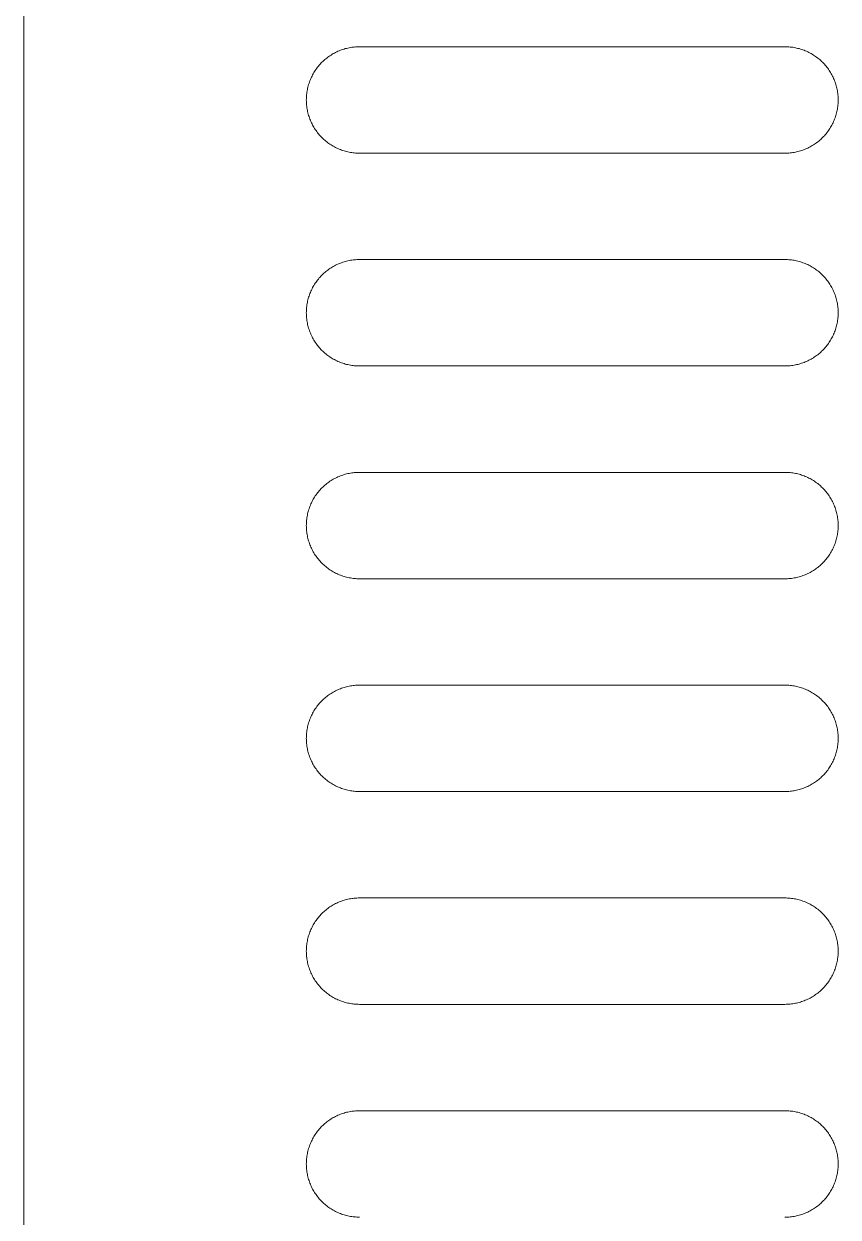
# Model space of a CAD drawing. Header units: millimetres. Extents: x -159872 to 386485, y -250577 to 158966.
# Drawn here: x 156743 to 156777.4, y 12841.2 to 12891.6 of the extents above; entities that cross this region are included whole.
import ezdxf

# ---------------------------------------------------------------- set-up
doc = ezdxf.new("R2010")
doc.units = ezdxf.units.MM
doc.layers.get('0').update_dxf_attribs({"lineweight": 25})
doc.layers.add('LDS-equipment-kitchen equipment', color=3, linetype='Continuous', lineweight=13)

# ---------------------------------------------------------------- blocks, each defined once
blk = doc.blocks.new('A$C9600e4bc')
at = {"linetype": 'Continuous', "transparency": 33554687}
for points in [[(0, 1395, 0), (682.4, 1395, 0)], [(62.2, 1383.05, 0), (62.2, 1383.05, 0)], [(71.2, 1383.05, 0), (71.2, 1383.05, 0)], [(80.2, 1383.05, 0), (80.2, 1383.05, 0)], [(89.2, 1383.05, 0), (89.2, 1383.05, 0)], [(98.2, 1383.05, 0), (98.2, 1383.05, 0)], [(107.2, 1383.05, 0), (107.2, 1383.05, 0)], [(64.45, 1380.8, 0), (64.45, 1362.8, 0)], [(68.95, 1380.8, 0), (68.95, 1362.8, 0)], [(73.45, 1380.8, 0), (73.45, 1362.8, 0)], [(77.95, 1380.8, 0), (77.95, 1362.8, 0)], [(82.45, 1380.8, 0), (82.45, 1362.8, 0)], [(86.95, 1380.8, 0), (86.95, 1362.8, 0)], [(91.45, 1380.8, 0), (91.45, 1362.8, 0)], [(95.95, 1380.8, 0), (95.95, 1362.8, 0)], [(100.45, 1380.8, 0), (100.45, 1362.8, 0)], [(104.95, 1380.8, 0), (104.95, 1362.8, 0)], [(109.45, 1380.8, 0), (109.45, 1362.8, 0)], [(62.2, 1360.55, 0), (62.2, 1360.55, 0)], [(71.2, 1360.55, 0), (71.2, 1360.55, 0)], [(80.2, 1360.55, 0), (80.2, 1360.55, 0)], [(89.2, 1360.55, 0), (89.2, 1360.55, 0)], [(98.2, 1360.55, 0), (98.2, 1360.55, 0)], [(107.2, 1360.55, 0), (107.2, 1360.55, 0)]]:
    blk.add_polyline3d(points, dxfattribs=at)
at = {"linetype": 'Continuous'}
for points in [[(59.95, 1380.8, 0), (59.951, 1380.855, 0), (59.953, 1380.91, 0), (59.956, 1380.966, 0), (59.961, 1381.021, 0), (59.967, 1381.075, 0), (59.974, 1381.13, 0), (59.983, 1381.185, 0), (59.993, 1381.239, 0), (60.005, 1381.293, 0), (60.017, 1381.347, 0), (60.032, 1381.4, 0), (60.047, 1381.453, 0), (60.064, 1381.506, 0), (60.082, 1381.558, 0), (60.101, 1381.61, 0), (60.121, 1381.661, 0), (60.143, 1381.712, 0), (60.166, 1381.762, 0), (60.19, 1381.812, 0), (60.216, 1381.861, 0), (60.242, 1381.909, 0), (60.27, 1381.957, 0), (60.299, 1382.004, 0), (60.329, 1382.05, 0), (60.36, 1382.096, 0), (60.393, 1382.14, 0), (60.426, 1382.184, 0), (60.461, 1382.227, 0), (60.496, 1382.27, 0), (60.533, 1382.311, 0), (60.57, 1382.351, 0), (60.609, 1382.391, 0), (60.649, 1382.43, 0), (60.689, 1382.467, 0), (60.73, 1382.504, 0), (60.773, 1382.539, 0), (60.816, 1382.574, 0), (60.86, 1382.607, 0), (60.904, 1382.64, 0), (60.95, 1382.671, 0), (60.996, 1382.701, 0), (61.043, 1382.73, 0), (61.091, 1382.758, 0), (61.139, 1382.784, 0), (61.188, 1382.81, 0), (61.238, 1382.834, 0), (61.288, 1382.857, 0), (61.339, 1382.879, 0), (61.39, 1382.899, 0), (61.442, 1382.918, 0), (61.494, 1382.936, 0), (61.547, 1382.953, 0), (61.6, 1382.969, 0), (61.653, 1382.983, 0), (61.707, 1382.995, 0), (61.761, 1383.007, 0), (61.815, 1383.017, 0), (61.87, 1383.026, 0), (61.925, 1383.033, 0), (61.979, 1383.039, 0), (62.034, 1383.044, 0), (62.09, 1383.047, 0), (62.145, 1383.049, 0), (62.2, 1383.05, 0)], [(62.2, 1383.05, 0), (62.255, 1383.049, 0), (62.31, 1383.047, 0), (62.366, 1383.044, 0), (62.421, 1383.039, 0), (62.475, 1383.033, 0), (62.53, 1383.026, 0), (62.585, 1383.017, 0), (62.639, 1383.007, 0), (62.693, 1382.995, 0), (62.747, 1382.983, 0), (62.8, 1382.969, 0), (62.853, 1382.953, 0), (62.906, 1382.936, 0), (62.958, 1382.918, 0), (63.01, 1382.899, 0), (63.061, 1382.879, 0), (63.112, 1382.857, 0), (63.162, 1382.834, 0), (63.212, 1382.81, 0), (63.261, 1382.784, 0), (63.309, 1382.758, 0), (63.357, 1382.73, 0), (63.404, 1382.701, 0), (63.45, 1382.671, 0), (63.496, 1382.64, 0), (63.54, 1382.607, 0), (63.584, 1382.574, 0), (63.627, 1382.539, 0), (63.67, 1382.504, 0), (63.711, 1382.467, 0), (63.751, 1382.43, 0), (63.791, 1382.391, 0), (63.83, 1382.351, 0), (63.867, 1382.311, 0), (63.904, 1382.27, 0), (63.939, 1382.227, 0), (63.974, 1382.184, 0), (64.007, 1382.14, 0), (64.04, 1382.096, 0), (64.071, 1382.05, 0), (64.101, 1382.004, 0), (64.13, 1381.957, 0), (64.158, 1381.909, 0), (64.184, 1381.861, 0), (64.21, 1381.812, 0), (64.234, 1381.762, 0), (64.257, 1381.712, 0), (64.279, 1381.661, 0), (64.299, 1381.61, 0), (64.318, 1381.558, 0), (64.336, 1381.506, 0), (64.353, 1381.453, 0), (64.369, 1381.4, 0), (64.383, 1381.347, 0), (64.395, 1381.293, 0), (64.407, 1381.239, 0), (64.417, 1381.185, 0), (64.426, 1381.13, 0), (64.433, 1381.075, 0), (64.439, 1381.021, 0), (64.444, 1380.966, 0), (64.447, 1380.91, 0), (64.449, 1380.855, 0), (64.45, 1380.8, 0)], [(68.95, 1380.8, 0), (68.951, 1380.855, 0), (68.953, 1380.91, 0), (68.956, 1380.966, 0), (68.961, 1381.021, 0), (68.967, 1381.075, 0), (68.974, 1381.13, 0), (68.983, 1381.185, 0), (68.993, 1381.239, 0), (69.005, 1381.293, 0), (69.017, 1381.347, 0), (69.031, 1381.4, 0), (69.047, 1381.453, 0), (69.064, 1381.506, 0), (69.081, 1381.558, 0), (69.101, 1381.61, 0), (69.121, 1381.661, 0), (69.143, 1381.712, 0), (69.166, 1381.762, 0), (69.19, 1381.812, 0), (69.216, 1381.861, 0), (69.242, 1381.909, 0), (69.27, 1381.957, 0), (69.299, 1382.004, 0), (69.329, 1382.05, 0), (69.36, 1382.096, 0), (69.393, 1382.14, 0), (69.426, 1382.184, 0), (69.461, 1382.227, 0), (69.496, 1382.27, 0), (69.533, 1382.311, 0), (69.57, 1382.351, 0), (69.609, 1382.391, 0), (69.648, 1382.43, 0), (69.689, 1382.467, 0), (69.73, 1382.504, 0), (69.773, 1382.539, 0), (69.816, 1382.574, 0), (69.86, 1382.607, 0), (69.904, 1382.64, 0), (69.95, 1382.671, 0), (69.996, 1382.701, 0), (70.043, 1382.73, 0), (70.091, 1382.758, 0), (70.139, 1382.784, 0), (70.188, 1382.81, 0), (70.238, 1382.834, 0), (70.288, 1382.857, 0), (70.339, 1382.879, 0), (70.39, 1382.899, 0), (70.442, 1382.918, 0), (70.494, 1382.936, 0), (70.547, 1382.953, 0), (70.6, 1382.969, 0), (70.653, 1382.983, 0), (70.707, 1382.995, 0), (70.761, 1383.007, 0), (70.815, 1383.017, 0), (70.87, 1383.026, 0), (70.925, 1383.033, 0), (70.979, 1383.039, 0), (71.034, 1383.044, 0), (71.09, 1383.047, 0), (71.145, 1383.049, 0), (71.2, 1383.05, 0)], [(71.2, 1383.05, 0), (71.255, 1383.049, 0), (71.31, 1383.047, 0), (71.365, 1383.044, 0), (71.42, 1383.039, 0), (71.475, 1383.033, 0), (71.53, 1383.026, 0), (71.585, 1383.017, 0), (71.639, 1383.007, 0), (71.693, 1382.995, 0), (71.747, 1382.983, 0), (71.8, 1382.969, 0), (71.853, 1382.953, 0), (71.906, 1382.936, 0), (71.958, 1382.918, 0), (72.01, 1382.899, 0), (72.061, 1382.879, 0), (72.112, 1382.857, 0), (72.162, 1382.834, 0), (72.212, 1382.81, 0), (72.261, 1382.784, 0), (72.309, 1382.758, 0), (72.357, 1382.73, 0), (72.404, 1382.701, 0), (72.45, 1382.671, 0), (72.496, 1382.64, 0), (72.54, 1382.607, 0), (72.584, 1382.574, 0), (72.627, 1382.539, 0), (72.67, 1382.504, 0), (72.711, 1382.467, 0), (72.751, 1382.43, 0), (72.791, 1382.391, 0), (72.83, 1382.351, 0), (72.867, 1382.311, 0), (72.904, 1382.27, 0), (72.939, 1382.227, 0), (72.974, 1382.184, 0), (73.007, 1382.14, 0), (73.04, 1382.096, 0), (73.071, 1382.05, 0), (73.101, 1382.004, 0), (73.13, 1381.957, 0), (73.158, 1381.909, 0), (73.184, 1381.861, 0), (73.21, 1381.812, 0), (73.234, 1381.762, 0), (73.257, 1381.712, 0), (73.279, 1381.661, 0), (73.299, 1381.61, 0), (73.318, 1381.558, 0), (73.336, 1381.506, 0), (73.353, 1381.453, 0), (73.368, 1381.4, 0), (73.383, 1381.347, 0), (73.395, 1381.293, 0), (73.407, 1381.239, 0), (73.417, 1381.185, 0), (73.426, 1381.13, 0), (73.433, 1381.075, 0), (73.439, 1381.021, 0), (73.444, 1380.966, 0), (73.447, 1380.91, 0), (73.449, 1380.855, 0), (73.45, 1380.8, 0)], [(77.95, 1380.8, 0), (77.951, 1380.855, 0), (77.953, 1380.91, 0), (77.956, 1380.966, 0), (77.961, 1381.021, 0), (77.967, 1381.075, 0), (77.974, 1381.13, 0), (77.983, 1381.185, 0), (77.993, 1381.239, 0), (78.005, 1381.293, 0), (78.017, 1381.347, 0), (78.031, 1381.4, 0), (78.047, 1381.453, 0), (78.064, 1381.506, 0), (78.082, 1381.558, 0), (78.101, 1381.61, 0), (78.121, 1381.661, 0), (78.143, 1381.712, 0), (78.166, 1381.762, 0), (78.19, 1381.812, 0), (78.216, 1381.861, 0), (78.242, 1381.909, 0), (78.27, 1381.957, 0), (78.299, 1382.004, 0), (78.329, 1382.05, 0), (78.36, 1382.096, 0), (78.393, 1382.14, 0), (78.426, 1382.184, 0), (78.461, 1382.227, 0), (78.496, 1382.27, 0), (78.533, 1382.311, 0), (78.57, 1382.351, 0), (78.609, 1382.391, 0), (78.649, 1382.43, 0), (78.689, 1382.467, 0), (78.73, 1382.504, 0), (78.773, 1382.539, 0), (78.816, 1382.574, 0), (78.86, 1382.607, 0), (78.904, 1382.64, 0), (78.95, 1382.671, 0), (78.996, 1382.701, 0), (79.043, 1382.73, 0), (79.091, 1382.758, 0), (79.139, 1382.784, 0), (79.188, 1382.81, 0), (79.238, 1382.834, 0), (79.288, 1382.857, 0), (79.339, 1382.879, 0), (79.39, 1382.899, 0), (79.442, 1382.918, 0), (79.494, 1382.936, 0), (79.547, 1382.953, 0), (79.6, 1382.969, 0), (79.653, 1382.983, 0), (79.707, 1382.995, 0), (79.761, 1383.007, 0), (79.815, 1383.017, 0), (79.87, 1383.026, 0), (79.925, 1383.033, 0), (79.979, 1383.039, 0), (80.034, 1383.044, 0), (80.09, 1383.047, 0), (80.145, 1383.049, 0), (80.2, 1383.05, 0)], [(80.2, 1383.05, 0), (80.255, 1383.049, 0), (80.31, 1383.047, 0), (80.366, 1383.044, 0), (80.421, 1383.039, 0), (80.475, 1383.033, 0), (80.53, 1383.026, 0), (80.585, 1383.017, 0), (80.639, 1383.007, 0), (80.693, 1382.995, 0), (80.747, 1382.983, 0), (80.8, 1382.969, 0), (80.853, 1382.953, 0), (80.906, 1382.936, 0), (80.958, 1382.918, 0), (81.01, 1382.899, 0), (81.061, 1382.879, 0), (81.112, 1382.857, 0), (81.162, 1382.834, 0), (81.212, 1382.81, 0), (81.261, 1382.784, 0), (81.309, 1382.758, 0), (81.357, 1382.73, 0), (81.404, 1382.701, 0), (81.45, 1382.671, 0), (81.496, 1382.64, 0), (81.54, 1382.607, 0), (81.584, 1382.574, 0), (81.627, 1382.539, 0), (81.67, 1382.504, 0), (81.711, 1382.467, 0), (81.751, 1382.43, 0), (81.791, 1382.391, 0), (81.83, 1382.351, 0), (81.867, 1382.311, 0), (81.904, 1382.27, 0), (81.939, 1382.227, 0), (81.974, 1382.184, 0), (82.007, 1382.14, 0), (82.04, 1382.096, 0), (82.071, 1382.05, 0), (82.101, 1382.004, 0), (82.13, 1381.957, 0), (82.158, 1381.909, 0), (82.184, 1381.861, 0), (82.21, 1381.812, 0), (82.234, 1381.762, 0), (82.257, 1381.712, 0), (82.279, 1381.661, 0), (82.299, 1381.61, 0), (82.318, 1381.558, 0), (82.336, 1381.506, 0), (82.353, 1381.453, 0), (82.368, 1381.4, 0), (82.383, 1381.347, 0), (82.395, 1381.293, 0), (82.407, 1381.239, 0), (82.417, 1381.185, 0), (82.426, 1381.13, 0), (82.433, 1381.075, 0), (82.439, 1381.021, 0), (82.444, 1380.966, 0), (82.447, 1380.91, 0), (82.449, 1380.855, 0), (82.45, 1380.8, 0)], [(86.95, 1380.8, 0), (86.951, 1380.855, 0), (86.953, 1380.91, 0), (86.956, 1380.966, 0), (86.961, 1381.021, 0), (86.967, 1381.075, 0), (86.974, 1381.13, 0), (86.983, 1381.185, 0), (86.993, 1381.239, 0), (87.005, 1381.293, 0), (87.017, 1381.347, 0), (87.032, 1381.4, 0), (87.047, 1381.453, 0), (87.064, 1381.506, 0), (87.082, 1381.558, 0), (87.101, 1381.61, 0), (87.121, 1381.661, 0), (87.143, 1381.712, 0), (87.166, 1381.762, 0), (87.19, 1381.812, 0), (87.216, 1381.861, 0), (87.242, 1381.909, 0), (87.27, 1381.957, 0), (87.299, 1382.004, 0), (87.329, 1382.05, 0), (87.36, 1382.096, 0), (87.393, 1382.14, 0), (87.426, 1382.184, 0), (87.461, 1382.227, 0), (87.496, 1382.27, 0), (87.533, 1382.311, 0), (87.57, 1382.351, 0), (87.609, 1382.391, 0), (87.649, 1382.43, 0), (87.689, 1382.467, 0), (87.73, 1382.504, 0), (87.773, 1382.539, 0), (87.816, 1382.574, 0), (87.86, 1382.607, 0), (87.904, 1382.64, 0), (87.95, 1382.671, 0), (87.996, 1382.701, 0), (88.043, 1382.73, 0), (88.091, 1382.758, 0), (88.139, 1382.784, 0), (88.188, 1382.81, 0), (88.238, 1382.834, 0), (88.288, 1382.857, 0), (88.339, 1382.879, 0), (88.39, 1382.899, 0), (88.442, 1382.918, 0), (88.494, 1382.936, 0), (88.547, 1382.953, 0), (88.6, 1382.969, 0), (88.653, 1382.983, 0), (88.707, 1382.995, 0), (88.761, 1383.007, 0), (88.815, 1383.017, 0), (88.87, 1383.026, 0), (88.925, 1383.033, 0), (88.979, 1383.039, 0), (89.035, 1383.044, 0), (89.09, 1383.047, 0), (89.145, 1383.049, 0), (89.2, 1383.05, 0)], [(89.2, 1383.05, 0), (89.255, 1383.049, 0), (89.31, 1383.047, 0), (89.366, 1383.044, 0), (89.421, 1383.039, 0), (89.475, 1383.033, 0), (89.53, 1383.026, 0), (89.585, 1383.017, 0), (89.639, 1383.007, 0), (89.693, 1382.995, 0), (89.747, 1382.983, 0), (89.8, 1382.969, 0), (89.853, 1382.953, 0), (89.906, 1382.936, 0), (89.958, 1382.918, 0), (90.01, 1382.899, 0), (90.061, 1382.879, 0), (90.112, 1382.857, 0), (90.162, 1382.834, 0), (90.212, 1382.81, 0), (90.261, 1382.784, 0), (90.309, 1382.758, 0), (90.357, 1382.73, 0), (90.404, 1382.701, 0), (90.45, 1382.671, 0), (90.496, 1382.64, 0), (90.54, 1382.607, 0), (90.584, 1382.574, 0), (90.627, 1382.539, 0), (90.67, 1382.504, 0), (90.711, 1382.467, 0), (90.751, 1382.43, 0), (90.791, 1382.391, 0), (90.83, 1382.351, 0), (90.867, 1382.311, 0), (90.904, 1382.27, 0), (90.939, 1382.227, 0), (90.974, 1382.184, 0), (91.007, 1382.14, 0), (91.04, 1382.096, 0), (91.071, 1382.05, 0), (91.101, 1382.004, 0), (91.13, 1381.957, 0), (91.158, 1381.909, 0), (91.184, 1381.861, 0), (91.21, 1381.812, 0), (91.234, 1381.762, 0), (91.257, 1381.712, 0), (91.279, 1381.661, 0), (91.299, 1381.61, 0), (91.319, 1381.558, 0), (91.336, 1381.506, 0), (91.353, 1381.453, 0), (91.369, 1381.4, 0), (91.383, 1381.347, 0), (91.395, 1381.293, 0), (91.407, 1381.239, 0), (91.417, 1381.185, 0), (91.426, 1381.13, 0), (91.433, 1381.075, 0), (91.439, 1381.021, 0), (91.444, 1380.966, 0), (91.447, 1380.91, 0), (91.449, 1380.855, 0), (91.45, 1380.8, 0)], [(95.95, 1380.8, 0), (95.951, 1380.855, 0), (95.953, 1380.91, 0), (95.956, 1380.966, 0), (95.961, 1381.021, 0), (95.967, 1381.075, 0), (95.974, 1381.13, 0), (95.983, 1381.185, 0), (95.993, 1381.239, 0), (96.005, 1381.293, 0), (96.017, 1381.347, 0), (96.031, 1381.4, 0), (96.047, 1381.453, 0), (96.064, 1381.506, 0), (96.081, 1381.558, 0), (96.101, 1381.61, 0), (96.121, 1381.661, 0), (96.143, 1381.712, 0), (96.166, 1381.762, 0), (96.19, 1381.812, 0), (96.216, 1381.861, 0), (96.242, 1381.909, 0), (96.27, 1381.957, 0), (96.299, 1382.004, 0), (96.329, 1382.05, 0), (96.36, 1382.096, 0), (96.393, 1382.14, 0), (96.426, 1382.184, 0), (96.461, 1382.227, 0), (96.496, 1382.27, 0), (96.533, 1382.311, 0), (96.57, 1382.351, 0), (96.609, 1382.391, 0), (96.649, 1382.43, 0), (96.689, 1382.467, 0), (96.73, 1382.504, 0), (96.773, 1382.539, 0), (96.816, 1382.574, 0), (96.86, 1382.607, 0), (96.904, 1382.64, 0), (96.95, 1382.671, 0), (96.996, 1382.701, 0), (97.043, 1382.73, 0), (97.091, 1382.758, 0), (97.139, 1382.784, 0), (97.188, 1382.81, 0), (97.238, 1382.834, 0), (97.288, 1382.857, 0), (97.339, 1382.879, 0), (97.39, 1382.899, 0), (97.442, 1382.918, 0), (97.494, 1382.936, 0), (97.547, 1382.953, 0), (97.6, 1382.969, 0), (97.653, 1382.983, 0), (97.707, 1382.995, 0), (97.761, 1383.007, 0), (97.815, 1383.017, 0), (97.87, 1383.026, 0), (97.925, 1383.033, 0), (97.979, 1383.039, 0), (98.034, 1383.044, 0), (98.09, 1383.047, 0), (98.145, 1383.049, 0), (98.2, 1383.05, 0)], [(98.2, 1383.05, 0), (98.255, 1383.049, 0), (98.31, 1383.047, 0), (98.365, 1383.044, 0), (98.421, 1383.039, 0), (98.475, 1383.033, 0), (98.53, 1383.026, 0), (98.585, 1383.017, 0), (98.639, 1383.007, 0), (98.693, 1382.995, 0), (98.747, 1382.983, 0), (98.8, 1382.969, 0), (98.853, 1382.953, 0), (98.906, 1382.936, 0), (98.958, 1382.918, 0), (99.01, 1382.899, 0), (99.061, 1382.879, 0), (99.112, 1382.857, 0), (99.162, 1382.834, 0), (99.212, 1382.81, 0), (99.261, 1382.784, 0), (99.309, 1382.758, 0), (99.357, 1382.73, 0), (99.404, 1382.701, 0), (99.45, 1382.671, 0), (99.496, 1382.64, 0), (99.54, 1382.607, 0), (99.584, 1382.574, 0), (99.627, 1382.539, 0), (99.67, 1382.504, 0), (99.711, 1382.467, 0), (99.751, 1382.43, 0), (99.791, 1382.391, 0), (99.83, 1382.351, 0), (99.867, 1382.311, 0), (99.904, 1382.27, 0), (99.939, 1382.227, 0), (99.974, 1382.184, 0), (100.007, 1382.14, 0), (100.04, 1382.096, 0), (100.071, 1382.05, 0), (100.101, 1382.004, 0), (100.13, 1381.957, 0), (100.158, 1381.909, 0), (100.184, 1381.861, 0), (100.21, 1381.812, 0), (100.234, 1381.762, 0), (100.257, 1381.712, 0), (100.279, 1381.661, 0), (100.299, 1381.61, 0), (100.318, 1381.558, 0), (100.336, 1381.506, 0), (100.353, 1381.453, 0), (100.368, 1381.4, 0), (100.383, 1381.347, 0), (100.395, 1381.293, 0), (100.407, 1381.239, 0), (100.417, 1381.185, 0), (100.426, 1381.13, 0), (100.433, 1381.075, 0), (100.439, 1381.021, 0), (100.444, 1380.966, 0), (100.447, 1380.91, 0), (100.449, 1380.855, 0), (100.45, 1380.8, 0)], [(104.95, 1380.8, 0), (104.951, 1380.855, 0), (104.953, 1380.91, 0), (104.956, 1380.966, 0), (104.961, 1381.021, 0), (104.967, 1381.075, 0), (104.974, 1381.13, 0), (104.983, 1381.185, 0), (104.993, 1381.239, 0), (105.005, 1381.293, 0), (105.017, 1381.347, 0), (105.032, 1381.4, 0), (105.047, 1381.453, 0), (105.064, 1381.506, 0), (105.082, 1381.558, 0), (105.101, 1381.61, 0), (105.121, 1381.661, 0), (105.143, 1381.712, 0), (105.166, 1381.762, 0), (105.19, 1381.812, 0), (105.216, 1381.861, 0), (105.242, 1381.909, 0), (105.27, 1381.957, 0), (105.299, 1382.004, 0), (105.329, 1382.05, 0), (105.36, 1382.096, 0), (105.393, 1382.14, 0), (105.426, 1382.184, 0), (105.461, 1382.227, 0), (105.496, 1382.27, 0), (105.533, 1382.311, 0), (105.57, 1382.351, 0), (105.609, 1382.391, 0), (105.649, 1382.43, 0), (105.689, 1382.467, 0), (105.73, 1382.504, 0), (105.773, 1382.539, 0), (105.816, 1382.574, 0), (105.86, 1382.607, 0), (105.904, 1382.64, 0), (105.95, 1382.671, 0), (105.996, 1382.701, 0), (106.043, 1382.73, 0), (106.091, 1382.758, 0), (106.139, 1382.784, 0), (106.188, 1382.81, 0), (106.238, 1382.834, 0), (106.288, 1382.857, 0), (106.339, 1382.879, 0), (106.39, 1382.899, 0), (106.442, 1382.918, 0), (106.494, 1382.936, 0), (106.547, 1382.953, 0), (106.6, 1382.969, 0), (106.653, 1382.983, 0), (106.707, 1382.995, 0), (106.761, 1383.007, 0), (106.815, 1383.017, 0), (106.87, 1383.026, 0), (106.925, 1383.033, 0), (106.979, 1383.039, 0), (107.034, 1383.044, 0), (107.09, 1383.047, 0), (107.145, 1383.049, 0), (107.2, 1383.05, 0)], [(107.2, 1383.05, 0), (107.255, 1383.049, 0), (107.31, 1383.047, 0), (107.366, 1383.044, 0), (107.421, 1383.039, 0), (107.475, 1383.033, 0), (107.53, 1383.026, 0), (107.585, 1383.017, 0), (107.639, 1383.007, 0), (107.693, 1382.995, 0), (107.747, 1382.983, 0), (107.8, 1382.969, 0), (107.853, 1382.953, 0), (107.906, 1382.936, 0), (107.958, 1382.918, 0), (108.01, 1382.899, 0), (108.061, 1382.879, 0), (108.112, 1382.857, 0), (108.162, 1382.834, 0), (108.212, 1382.81, 0), (108.261, 1382.784, 0), (108.309, 1382.758, 0), (108.357, 1382.73, 0), (108.404, 1382.701, 0), (108.45, 1382.671, 0), (108.496, 1382.64, 0), (108.54, 1382.607, 0), (108.584, 1382.574, 0), (108.627, 1382.539, 0), (108.67, 1382.504, 0), (108.711, 1382.467, 0), (108.751, 1382.43, 0), (108.791, 1382.391, 0), (108.83, 1382.351, 0), (108.867, 1382.311, 0), (108.904, 1382.27, 0), (108.939, 1382.227, 0), (108.974, 1382.184, 0), (109.007, 1382.14, 0), (109.04, 1382.096, 0), (109.071, 1382.05, 0), (109.101, 1382.004, 0), (109.13, 1381.957, 0), (109.158, 1381.909, 0), (109.184, 1381.861, 0), (109.21, 1381.812, 0), (109.234, 1381.762, 0), (109.257, 1381.712, 0), (109.279, 1381.661, 0), (109.299, 1381.61, 0), (109.318, 1381.558, 0), (109.336, 1381.506, 0), (109.353, 1381.453, 0), (109.369, 1381.4, 0), (109.383, 1381.347, 0), (109.395, 1381.293, 0), (109.407, 1381.239, 0), (109.417, 1381.185, 0), (109.426, 1381.13, 0), (109.433, 1381.075, 0), (109.439, 1381.021, 0), (109.444, 1380.966, 0), (109.447, 1380.91, 0), (109.449, 1380.855, 0), (109.45, 1380.8, 0)], [(62.2, 1360.55, 0), (62.145, 1360.551, 0), (62.09, 1360.553, 0), (62.034, 1360.556, 0), (61.979, 1360.561, 0), (61.925, 1360.567, 0), (61.87, 1360.574, 0), (61.815, 1360.583, 0), (61.761, 1360.593, 0), (61.707, 1360.605, 0), (61.653, 1360.617, 0), (61.6, 1360.631, 0), (61.547, 1360.647, 0), (61.494, 1360.663, 0), (61.442, 1360.681, 0), (61.39, 1360.701, 0), (61.339, 1360.721, 0), (61.288, 1360.743, 0), (61.238, 1360.766, 0), (61.188, 1360.79, 0), (61.139, 1360.816, 0), (61.091, 1360.842, 0), (61.043, 1360.87, 0), (60.996, 1360.899, 0), (60.95, 1360.929, 0), (60.904, 1360.96, 0), (60.86, 1360.993, 0), (60.816, 1361.026, 0), (60.773, 1361.061, 0), (60.73, 1361.096, 0), (60.689, 1361.133, 0), (60.649, 1361.17, 0), (60.609, 1361.209, 0), (60.57, 1361.248, 0), (60.533, 1361.289, 0), (60.496, 1361.33, 0), (60.461, 1361.373, 0), (60.426, 1361.416, 0), (60.393, 1361.46, 0), (60.36, 1361.504, 0), (60.329, 1361.55, 0), (60.299, 1361.596, 0), (60.27, 1361.643, 0), (60.242, 1361.691, 0), (60.216, 1361.739, 0), (60.19, 1361.788, 0), (60.166, 1361.838, 0), (60.143, 1361.888, 0), (60.121, 1361.939, 0), (60.101, 1361.99, 0), (60.082, 1362.042, 0), (60.064, 1362.094, 0), (60.047, 1362.147, 0), (60.032, 1362.2, 0), (60.017, 1362.253, 0), (60.005, 1362.307, 0), (59.993, 1362.361, 0), (59.983, 1362.415, 0), (59.974, 1362.47, 0), (59.967, 1362.525, 0), (59.961, 1362.579, 0), (59.956, 1362.634, 0), (59.953, 1362.69, 0), (59.951, 1362.745, 0), (59.95, 1362.8, 0)], [(64.45, 1362.8, 0), (64.449, 1362.745, 0), (64.447, 1362.69, 0), (64.444, 1362.634, 0), (64.439, 1362.579, 0), (64.433, 1362.525, 0), (64.426, 1362.47, 0), (64.417, 1362.415, 0), (64.407, 1362.361, 0), (64.395, 1362.307, 0), (64.383, 1362.253, 0), (64.369, 1362.2, 0), (64.353, 1362.147, 0), (64.336, 1362.094, 0), (64.318, 1362.042, 0), (64.299, 1361.99, 0), (64.279, 1361.939, 0), (64.257, 1361.888, 0), (64.234, 1361.838, 0), (64.21, 1361.788, 0), (64.184, 1361.739, 0), (64.158, 1361.691, 0), (64.13, 1361.643, 0), (64.101, 1361.596, 0), (64.071, 1361.55, 0), (64.04, 1361.504, 0), (64.007, 1361.46, 0), (63.974, 1361.416, 0), (63.939, 1361.373, 0), (63.904, 1361.33, 0), (63.867, 1361.289, 0), (63.83, 1361.248, 0), (63.791, 1361.209, 0), (63.751, 1361.17, 0), (63.711, 1361.133, 0), (63.67, 1361.096, 0), (63.627, 1361.061, 0), (63.584, 1361.026, 0), (63.54, 1360.993, 0), (63.496, 1360.96, 0), (63.45, 1360.929, 0), (63.404, 1360.899, 0), (63.357, 1360.87, 0), (63.309, 1360.842, 0), (63.261, 1360.816, 0), (63.212, 1360.79, 0), (63.162, 1360.766, 0), (63.112, 1360.743, 0), (63.061, 1360.721, 0), (63.01, 1360.701, 0), (62.958, 1360.681, 0), (62.906, 1360.663, 0), (62.853, 1360.647, 0), (62.8, 1360.631, 0), (62.747, 1360.617, 0), (62.693, 1360.605, 0), (62.639, 1360.593, 0), (62.585, 1360.583, 0), (62.53, 1360.574, 0), (62.475, 1360.567, 0), (62.421, 1360.561, 0), (62.366, 1360.556, 0), (62.31, 1360.553, 0), (62.255, 1360.551, 0), (62.2, 1360.55, 0)], [(71.2, 1360.55, 0), (71.145, 1360.551, 0), (71.09, 1360.553, 0), (71.034, 1360.556, 0), (70.979, 1360.561, 0), (70.925, 1360.567, 0), (70.87, 1360.574, 0), (70.815, 1360.583, 0), (70.761, 1360.593, 0), (70.707, 1360.605, 0), (70.653, 1360.617, 0), (70.6, 1360.631, 0), (70.547, 1360.647, 0), (70.494, 1360.663, 0), (70.442, 1360.681, 0), (70.39, 1360.701, 0), (70.339, 1360.721, 0), (70.288, 1360.743, 0), (70.238, 1360.766, 0), (70.188, 1360.79, 0), (70.139, 1360.816, 0), (70.091, 1360.842, 0), (70.043, 1360.87, 0), (69.996, 1360.899, 0), (69.95, 1360.929, 0), (69.904, 1360.96, 0), (69.86, 1360.993, 0), (69.816, 1361.026, 0), (69.773, 1361.061, 0), (69.73, 1361.096, 0), (69.689, 1361.133, 0), (69.648, 1361.17, 0), (69.609, 1361.209, 0), (69.57, 1361.248, 0), (69.533, 1361.289, 0), (69.496, 1361.33, 0), (69.461, 1361.373, 0), (69.426, 1361.416, 0), (69.393, 1361.46, 0), (69.36, 1361.504, 0), (69.329, 1361.55, 0), (69.299, 1361.596, 0), (69.27, 1361.643, 0), (69.242, 1361.691, 0), (69.216, 1361.739, 0), (69.19, 1361.788, 0), (69.166, 1361.838, 0), (69.143, 1361.888, 0), (69.121, 1361.939, 0), (69.101, 1361.99, 0), (69.081, 1362.042, 0), (69.064, 1362.094, 0), (69.047, 1362.147, 0), (69.031, 1362.2, 0), (69.017, 1362.253, 0), (69.005, 1362.307, 0), (68.993, 1362.361, 0), (68.983, 1362.415, 0), (68.974, 1362.47, 0), (68.967, 1362.525, 0), (68.961, 1362.579, 0), (68.956, 1362.634, 0), (68.953, 1362.69, 0), (68.951, 1362.745, 0), (68.95, 1362.8, 0)], [(73.45, 1362.8, 0), (73.449, 1362.745, 0), (73.447, 1362.69, 0), (73.444, 1362.634, 0), (73.439, 1362.579, 0), (73.433, 1362.525, 0), (73.426, 1362.47, 0), (73.417, 1362.415, 0), (73.407, 1362.361, 0), (73.395, 1362.307, 0), (73.383, 1362.253, 0), (73.368, 1362.2, 0), (73.353, 1362.147, 0), (73.336, 1362.094, 0), (73.318, 1362.042, 0), (73.299, 1361.99, 0), (73.279, 1361.939, 0), (73.257, 1361.888, 0), (73.234, 1361.838, 0), (73.21, 1361.788, 0), (73.184, 1361.739, 0), (73.158, 1361.691, 0), (73.13, 1361.643, 0), (73.101, 1361.596, 0), (73.071, 1361.55, 0), (73.04, 1361.504, 0), (73.007, 1361.46, 0), (72.974, 1361.416, 0), (72.939, 1361.373, 0), (72.904, 1361.33, 0), (72.867, 1361.289, 0), (72.83, 1361.248, 0), (72.791, 1361.209, 0), (72.751, 1361.17, 0), (72.711, 1361.133, 0), (72.67, 1361.096, 0), (72.627, 1361.061, 0), (72.584, 1361.026, 0), (72.54, 1360.993, 0), (72.496, 1360.96, 0), (72.45, 1360.929, 0), (72.404, 1360.899, 0), (72.357, 1360.87, 0), (72.309, 1360.842, 0), (72.261, 1360.816, 0), (72.212, 1360.79, 0), (72.162, 1360.766, 0), (72.112, 1360.743, 0), (72.061, 1360.721, 0), (72.01, 1360.701, 0), (71.958, 1360.681, 0), (71.906, 1360.663, 0), (71.853, 1360.647, 0), (71.8, 1360.631, 0), (71.747, 1360.617, 0), (71.693, 1360.605, 0), (71.639, 1360.593, 0), (71.585, 1360.583, 0), (71.53, 1360.574, 0), (71.475, 1360.567, 0), (71.42, 1360.561, 0), (71.365, 1360.556, 0), (71.31, 1360.553, 0), (71.255, 1360.551, 0), (71.2, 1360.55, 0)], [(80.2, 1360.55, 0), (80.145, 1360.551, 0), (80.09, 1360.553, 0), (80.034, 1360.556, 0), (79.979, 1360.561, 0), (79.925, 1360.567, 0), (79.87, 1360.574, 0), (79.815, 1360.583, 0), (79.761, 1360.593, 0), (79.707, 1360.605, 0), (79.653, 1360.617, 0), (79.6, 1360.631, 0), (79.547, 1360.647, 0), (79.494, 1360.663, 0), (79.442, 1360.681, 0), (79.39, 1360.701, 0), (79.339, 1360.721, 0), (79.288, 1360.743, 0), (79.238, 1360.766, 0), (79.188, 1360.79, 0), (79.139, 1360.816, 0), (79.091, 1360.842, 0), (79.043, 1360.87, 0), (78.996, 1360.899, 0), (78.95, 1360.929, 0), (78.904, 1360.96, 0), (78.86, 1360.993, 0), (78.816, 1361.026, 0), (78.773, 1361.061, 0), (78.73, 1361.096, 0), (78.689, 1361.133, 0), (78.649, 1361.17, 0), (78.609, 1361.209, 0), (78.57, 1361.248, 0), (78.533, 1361.289, 0), (78.496, 1361.33, 0), (78.461, 1361.373, 0), (78.426, 1361.416, 0), (78.393, 1361.46, 0), (78.36, 1361.504, 0), (78.329, 1361.55, 0), (78.299, 1361.596, 0), (78.27, 1361.643, 0), (78.242, 1361.691, 0), (78.216, 1361.739, 0), (78.19, 1361.788, 0), (78.166, 1361.838, 0), (78.143, 1361.888, 0), (78.121, 1361.939, 0), (78.101, 1361.99, 0), (78.082, 1362.042, 0), (78.064, 1362.094, 0), (78.047, 1362.147, 0), (78.031, 1362.2, 0), (78.017, 1362.253, 0), (78.005, 1362.307, 0), (77.993, 1362.361, 0), (77.983, 1362.415, 0), (77.974, 1362.47, 0), (77.967, 1362.525, 0), (77.961, 1362.579, 0), (77.956, 1362.634, 0), (77.953, 1362.69, 0), (77.951, 1362.745, 0), (77.95, 1362.8, 0)], [(82.45, 1362.8, 0), (82.449, 1362.745, 0), (82.447, 1362.69, 0), (82.444, 1362.634, 0), (82.439, 1362.579, 0), (82.433, 1362.525, 0), (82.426, 1362.47, 0), (82.417, 1362.415, 0), (82.407, 1362.361, 0), (82.395, 1362.307, 0), (82.383, 1362.253, 0), (82.368, 1362.2, 0), (82.353, 1362.147, 0), (82.336, 1362.094, 0), (82.318, 1362.042, 0), (82.299, 1361.99, 0), (82.279, 1361.939, 0), (82.257, 1361.888, 0), (82.234, 1361.838, 0), (82.21, 1361.788, 0), (82.184, 1361.739, 0), (82.158, 1361.691, 0), (82.13, 1361.643, 0), (82.101, 1361.596, 0), (82.071, 1361.55, 0), (82.04, 1361.504, 0), (82.007, 1361.46, 0), (81.974, 1361.416, 0), (81.939, 1361.373, 0), (81.904, 1361.33, 0), (81.867, 1361.289, 0), (81.83, 1361.248, 0), (81.791, 1361.209, 0), (81.751, 1361.17, 0), (81.711, 1361.133, 0), (81.67, 1361.096, 0), (81.627, 1361.061, 0), (81.584, 1361.026, 0), (81.54, 1360.993, 0), (81.496, 1360.96, 0), (81.45, 1360.929, 0), (81.404, 1360.899, 0), (81.357, 1360.87, 0), (81.309, 1360.842, 0), (81.261, 1360.816, 0), (81.212, 1360.79, 0), (81.162, 1360.766, 0), (81.112, 1360.743, 0), (81.061, 1360.721, 0), (81.01, 1360.701, 0), (80.958, 1360.681, 0), (80.906, 1360.663, 0), (80.853, 1360.647, 0), (80.8, 1360.631, 0), (80.747, 1360.617, 0), (80.693, 1360.605, 0), (80.639, 1360.593, 0), (80.585, 1360.583, 0), (80.53, 1360.574, 0), (80.475, 1360.567, 0), (80.421, 1360.561, 0), (80.366, 1360.556, 0), (80.31, 1360.553, 0), (80.255, 1360.551, 0), (80.2, 1360.55, 0)], [(89.2, 1360.55, 0), (89.145, 1360.551, 0), (89.09, 1360.553, 0), (89.035, 1360.556, 0), (88.979, 1360.561, 0), (88.925, 1360.567, 0), (88.87, 1360.574, 0), (88.815, 1360.583, 0), (88.761, 1360.593, 0), (88.707, 1360.605, 0), (88.653, 1360.617, 0), (88.6, 1360.631, 0), (88.547, 1360.647, 0), (88.494, 1360.663, 0), (88.442, 1360.681, 0), (88.39, 1360.701, 0), (88.339, 1360.721, 0), (88.288, 1360.743, 0), (88.238, 1360.766, 0), (88.188, 1360.79, 0), (88.139, 1360.816, 0), (88.091, 1360.842, 0), (88.043, 1360.87, 0), (87.996, 1360.899, 0), (87.95, 1360.929, 0), (87.904, 1360.96, 0), (87.86, 1360.993, 0), (87.816, 1361.026, 0), (87.773, 1361.061, 0), (87.73, 1361.096, 0), (87.689, 1361.133, 0), (87.649, 1361.17, 0), (87.609, 1361.209, 0), (87.57, 1361.248, 0), (87.533, 1361.289, 0), (87.496, 1361.33, 0), (87.461, 1361.373, 0), (87.426, 1361.416, 0), (87.393, 1361.46, 0), (87.36, 1361.504, 0), (87.329, 1361.55, 0), (87.299, 1361.596, 0), (87.27, 1361.643, 0), (87.242, 1361.691, 0), (87.216, 1361.739, 0), (87.19, 1361.788, 0), (87.166, 1361.838, 0), (87.143, 1361.888, 0), (87.121, 1361.939, 0), (87.101, 1361.99, 0), (87.082, 1362.042, 0), (87.064, 1362.094, 0), (87.047, 1362.147, 0), (87.032, 1362.2, 0), (87.017, 1362.253, 0), (87.005, 1362.307, 0), (86.993, 1362.361, 0), (86.983, 1362.415, 0), (86.974, 1362.47, 0), (86.967, 1362.525, 0), (86.961, 1362.579, 0), (86.956, 1362.634, 0), (86.953, 1362.69, 0), (86.951, 1362.745, 0), (86.95, 1362.8, 0)], [(91.45, 1362.8, 0), (91.449, 1362.745, 0), (91.447, 1362.69, 0), (91.444, 1362.634, 0), (91.439, 1362.579, 0), (91.433, 1362.525, 0), (91.426, 1362.47, 0), (91.417, 1362.415, 0), (91.407, 1362.361, 0), (91.395, 1362.307, 0), (91.383, 1362.253, 0), (91.369, 1362.2, 0), (91.353, 1362.147, 0), (91.336, 1362.094, 0), (91.319, 1362.042, 0), (91.299, 1361.99, 0), (91.279, 1361.939, 0), (91.257, 1361.888, 0), (91.234, 1361.838, 0), (91.21, 1361.788, 0), (91.184, 1361.739, 0), (91.158, 1361.691, 0), (91.13, 1361.643, 0), (91.101, 1361.596, 0), (91.071, 1361.55, 0), (91.04, 1361.504, 0), (91.007, 1361.46, 0), (90.974, 1361.416, 0), (90.939, 1361.373, 0), (90.904, 1361.33, 0), (90.867, 1361.289, 0), (90.83, 1361.248, 0), (90.791, 1361.209, 0), (90.751, 1361.17, 0), (90.711, 1361.133, 0), (90.67, 1361.096, 0), (90.627, 1361.061, 0), (90.584, 1361.026, 0), (90.54, 1360.993, 0), (90.496, 1360.96, 0), (90.45, 1360.929, 0), (90.404, 1360.899, 0), (90.357, 1360.87, 0), (90.309, 1360.842, 0), (90.261, 1360.816, 0), (90.212, 1360.79, 0), (90.162, 1360.766, 0), (90.112, 1360.743, 0), (90.061, 1360.721, 0), (90.01, 1360.701, 0), (89.958, 1360.681, 0), (89.906, 1360.663, 0), (89.853, 1360.647, 0), (89.8, 1360.631, 0), (89.747, 1360.617, 0), (89.693, 1360.605, 0), (89.639, 1360.593, 0), (89.585, 1360.583, 0), (89.53, 1360.574, 0), (89.475, 1360.567, 0), (89.421, 1360.561, 0), (89.366, 1360.556, 0), (89.31, 1360.553, 0), (89.255, 1360.551, 0), (89.2, 1360.55, 0)], [(98.2, 1360.55, 0), (98.145, 1360.551, 0), (98.09, 1360.553, 0), (98.034, 1360.556, 0), (97.979, 1360.561, 0), (97.925, 1360.567, 0), (97.87, 1360.574, 0), (97.815, 1360.583, 0), (97.761, 1360.593, 0), (97.707, 1360.605, 0), (97.653, 1360.617, 0), (97.6, 1360.631, 0), (97.547, 1360.647, 0), (97.494, 1360.663, 0), (97.442, 1360.681, 0), (97.39, 1360.701, 0), (97.339, 1360.721, 0), (97.288, 1360.743, 0), (97.238, 1360.766, 0), (97.188, 1360.79, 0), (97.139, 1360.816, 0), (97.091, 1360.842, 0), (97.043, 1360.87, 0), (96.996, 1360.899, 0), (96.95, 1360.929, 0), (96.904, 1360.96, 0), (96.86, 1360.993, 0), (96.816, 1361.026, 0), (96.773, 1361.061, 0), (96.73, 1361.096, 0), (96.689, 1361.133, 0), (96.649, 1361.17, 0), (96.609, 1361.209, 0), (96.57, 1361.248, 0), (96.533, 1361.289, 0), (96.496, 1361.33, 0), (96.461, 1361.373, 0), (96.426, 1361.416, 0), (96.393, 1361.46, 0), (96.36, 1361.504, 0), (96.329, 1361.55, 0), (96.299, 1361.596, 0), (96.27, 1361.643, 0), (96.242, 1361.691, 0), (96.216, 1361.739, 0), (96.19, 1361.788, 0), (96.166, 1361.838, 0), (96.143, 1361.888, 0), (96.121, 1361.939, 0), (96.101, 1361.99, 0), (96.081, 1362.042, 0), (96.064, 1362.094, 0), (96.047, 1362.147, 0), (96.031, 1362.2, 0), (96.017, 1362.253, 0), (96.005, 1362.307, 0), (95.993, 1362.361, 0), (95.983, 1362.415, 0), (95.974, 1362.47, 0), (95.967, 1362.525, 0), (95.961, 1362.579, 0), (95.956, 1362.634, 0), (95.953, 1362.69, 0), (95.951, 1362.745, 0), (95.95, 1362.8, 0)], [(100.45, 1362.8, 0), (100.449, 1362.745, 0), (100.447, 1362.69, 0), (100.444, 1362.634, 0), (100.439, 1362.579, 0), (100.433, 1362.525, 0), (100.426, 1362.47, 0), (100.417, 1362.415, 0), (100.407, 1362.361, 0), (100.395, 1362.307, 0), (100.383, 1362.253, 0), (100.368, 1362.2, 0), (100.353, 1362.147, 0), (100.336, 1362.094, 0), (100.318, 1362.042, 0), (100.299, 1361.99, 0), (100.279, 1361.939, 0), (100.257, 1361.888, 0), (100.234, 1361.838, 0), (100.21, 1361.788, 0), (100.184, 1361.739, 0), (100.158, 1361.691, 0), (100.13, 1361.643, 0), (100.101, 1361.596, 0), (100.071, 1361.55, 0), (100.04, 1361.504, 0), (100.007, 1361.46, 0), (99.974, 1361.416, 0), (99.939, 1361.373, 0), (99.904, 1361.33, 0), (99.867, 1361.289, 0), (99.83, 1361.248, 0), (99.791, 1361.209, 0), (99.751, 1361.17, 0), (99.711, 1361.133, 0), (99.67, 1361.096, 0), (99.627, 1361.061, 0), (99.584, 1361.026, 0), (99.54, 1360.993, 0), (99.496, 1360.96, 0), (99.45, 1360.929, 0), (99.404, 1360.899, 0), (99.357, 1360.87, 0), (99.309, 1360.842, 0), (99.261, 1360.816, 0), (99.212, 1360.79, 0), (99.162, 1360.766, 0), (99.112, 1360.743, 0), (99.061, 1360.721, 0), (99.01, 1360.701, 0), (98.958, 1360.681, 0), (98.906, 1360.663, 0), (98.853, 1360.647, 0), (98.8, 1360.631, 0), (98.747, 1360.617, 0), (98.693, 1360.605, 0), (98.639, 1360.593, 0), (98.585, 1360.583, 0), (98.53, 1360.574, 0), (98.475, 1360.567, 0), (98.421, 1360.561, 0), (98.365, 1360.556, 0), (98.31, 1360.553, 0), (98.255, 1360.551, 0), (98.2, 1360.55, 0)], [(107.2, 1360.55, 0), (107.145, 1360.551, 0), (107.09, 1360.553, 0), (107.034, 1360.556, 0), (106.979, 1360.561, 0), (106.925, 1360.567, 0), (106.87, 1360.574, 0), (106.815, 1360.583, 0), (106.761, 1360.593, 0), (106.707, 1360.605, 0), (106.653, 1360.617, 0), (106.6, 1360.631, 0), (106.547, 1360.647, 0), (106.494, 1360.663, 0), (106.442, 1360.681, 0), (106.39, 1360.701, 0), (106.339, 1360.721, 0), (106.288, 1360.743, 0), (106.238, 1360.766, 0), (106.188, 1360.79, 0), (106.139, 1360.816, 0), (106.091, 1360.842, 0), (106.043, 1360.87, 0), (105.996, 1360.899, 0), (105.95, 1360.929, 0), (105.904, 1360.96, 0), (105.86, 1360.993, 0), (105.816, 1361.026, 0), (105.773, 1361.061, 0), (105.73, 1361.096, 0), (105.689, 1361.133, 0), (105.649, 1361.17, 0), (105.609, 1361.209, 0), (105.57, 1361.248, 0), (105.533, 1361.289, 0), (105.496, 1361.33, 0), (105.461, 1361.373, 0), (105.426, 1361.416, 0), (105.393, 1361.46, 0), (105.36, 1361.504, 0), (105.329, 1361.55, 0), (105.299, 1361.596, 0), (105.27, 1361.643, 0), (105.242, 1361.691, 0), (105.216, 1361.739, 0), (105.19, 1361.788, 0), (105.166, 1361.838, 0), (105.143, 1361.888, 0), (105.121, 1361.939, 0), (105.101, 1361.99, 0), (105.082, 1362.042, 0), (105.064, 1362.094, 0), (105.047, 1362.147, 0), (105.032, 1362.2, 0), (105.017, 1362.253, 0), (105.005, 1362.307, 0), (104.993, 1362.361, 0), (104.983, 1362.415, 0), (104.974, 1362.47, 0), (104.967, 1362.525, 0), (104.961, 1362.579, 0), (104.956, 1362.634, 0), (104.953, 1362.69, 0), (104.951, 1362.745, 0), (104.95, 1362.8, 0)], [(109.45, 1362.8, 0), (109.449, 1362.745, 0), (109.447, 1362.69, 0), (109.444, 1362.634, 0), (109.439, 1362.579, 0), (109.433, 1362.525, 0), (109.426, 1362.47, 0), (109.417, 1362.415, 0), (109.407, 1362.361, 0), (109.395, 1362.307, 0), (109.383, 1362.253, 0), (109.369, 1362.2, 0), (109.353, 1362.147, 0), (109.336, 1362.094, 0), (109.318, 1362.042, 0), (109.299, 1361.99, 0), (109.279, 1361.939, 0), (109.257, 1361.888, 0), (109.234, 1361.838, 0), (109.21, 1361.788, 0), (109.184, 1361.739, 0), (109.158, 1361.691, 0), (109.13, 1361.643, 0), (109.101, 1361.596, 0), (109.071, 1361.55, 0), (109.04, 1361.504, 0), (109.007, 1361.46, 0), (108.974, 1361.416, 0), (108.939, 1361.373, 0), (108.904, 1361.33, 0), (108.867, 1361.289, 0), (108.83, 1361.248, 0), (108.791, 1361.209, 0), (108.751, 1361.17, 0), (108.711, 1361.133, 0), (108.67, 1361.096, 0), (108.627, 1361.061, 0), (108.584, 1361.026, 0), (108.54, 1360.993, 0), (108.496, 1360.96, 0), (108.45, 1360.929, 0), (108.404, 1360.899, 0), (108.357, 1360.87, 0), (108.309, 1360.842, 0), (108.261, 1360.816, 0), (108.212, 1360.79, 0), (108.162, 1360.766, 0), (108.112, 1360.743, 0), (108.061, 1360.721, 0), (108.01, 1360.701, 0), (107.958, 1360.681, 0), (107.906, 1360.663, 0), (107.853, 1360.647, 0), (107.8, 1360.631, 0), (107.747, 1360.617, 0), (107.693, 1360.605, 0), (107.639, 1360.593, 0), (107.585, 1360.583, 0), (107.53, 1360.574, 0), (107.475, 1360.567, 0), (107.421, 1360.561, 0), (107.366, 1360.556, 0), (107.31, 1360.553, 0), (107.255, 1360.551, 0), (107.2, 1360.55, 0)]]:
    blk.add_polyline3d(points, dxfattribs=at)
blk = doc.blocks.new('Group-410')
at = {"layer": 'LDS-equipment-kitchen equipment', "rotation": 89.99982067775133}
blk.add_blockref('A$C9600e4bc', (97464.448, 49238.718), dxfattribs=at)

msp = doc.modelspace()

# ---------------------------------------------------------------- block references
at = {"layer": 'LDS-equipment-kitchen equipment', "color": 7}
msp.add_blockref('Group-410', (60673.51323, -36457.51522), dxfattribs=at)

doc.saveas('drawing.dxf')
